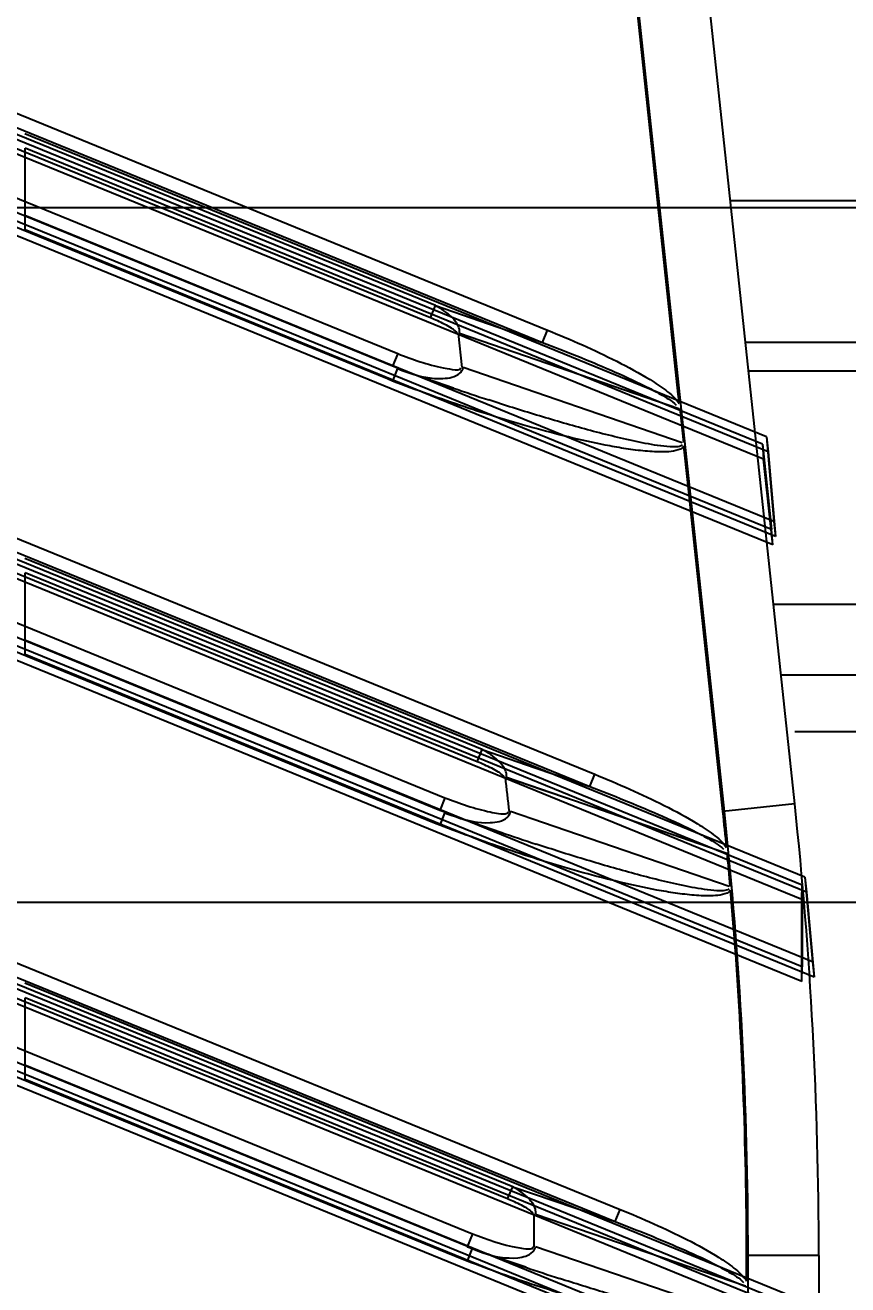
# Model space of a CAD drawing. Header units: millimetres. Extents: x -97344 to -49824, y -57049 to -40247.
# Drawn here: x -69789.28 to -69777.65, y -52793.2 to -52775.41 of the extents above; entities that cross this region are included whole.
import ezdxf

# ---------------------------------------------------------------- set-up
doc = ezdxf.new("R2010")
doc.units = ezdxf.units.MM
doc.header["$LTSCALE"] = 200
doc.header["$PDSIZE"] = -1
doc.linetypes.add('DOT_CENTER', pattern=[14, 12, -1, 0, -1])
for name, color, linetype in [('03___PRT_ALL_CURVES', 7, 'Continuous'), ('1', 7, 'Continuous'), ('DIM', 3, 'Continuous'), ('LAY0001', 7, 'Continuous'), ('LAY0002', 7, 'Continuous'), ('LAY0011', 7, 'Continuous')]:
    doc.layers.add(name, color=color, linetype=linetype)
doc.styles.add('TSSD_Dimension', font='tssdeng.shx', dxfattribs={"width": 0.7, "bigfont": 'hztxt.shx'})
doc.dimstyles.new('TSSD_20_20', dxfattribs={"dimtxt": 60, "dimasz": 20, "dimexe": 20, "dimexo": 50, "dimgap": 20, "dimtad": 1, "dimdec": 0, "dimzin": 0, "dimdsep": 46, "dimtxsty": 'TSSD_Dimension', "dimblk": 'ARCHTICK', "dimcen": 0, "dimdle": 20, "dimclrt": 7, "dimadec": 0, "dimazin": 0, "dimtfac": 1, "dimtdec": 0, "dimtix": 1, "dimtmove": 2, "dimatfit": 3, "dimfxl": 1, "dimtolj": 1, "dimtzin": 0, "dimarcsym": 0})

# ---------------------------------------------------------------- blocks, each defined once
blk = doc.blocks.new('Top1', base_point=(668.75, -75.52))
at = {"layer": '1', "color": 1, "linetype": 'DOT_CENTER'}
blk.add_line((433.189, 34.22), (404.827, 34.22), dxfattribs=at)
blk = doc.blocks.new('*U1521')
blk.add_blockref('Top1', (0, -50.114))
blk = doc.blocks.new('*U1522')
at = {"layer": 'DIM', "color": 0, "linetype": 'ByBlock', "lineweight": -2, "transparency": 16777216}
blk.add_blockref('*U1521', (0, 0), dxfattribs=at)
blk = doc.blocks.new('2250')
at = {"color": 7, "linetype": 'Continuous'}
for p, q in [((-45337.856, -64404.84), (-45577.425, -64404.84)), ((-45337.856, -64406.84), (-45577.211, -64406.84)), ((-45577.168, -64407.24), (-45337.931, -64407.24)), ((-45576.815, -64410.54), (-45438.201, -64410.54)), ((-45341.981, -64411.54), (-45576.708, -64411.54)), ((-45099.048, -64412.34), (-45576.514, -64412.34))]:
    blk.add_line(p, q, dxfattribs=at)
at = {"layer": '03___PRT_ALL_CURVES', "color": 7, "linetype": 'Continuous'}
for p, q in [((-45577.508, -64413.465), (-45579.019, -64399.34)), ((-45577.174, -64438.84), (-45577.174, -64419.739))]:
    blk.add_line(p, q, dxfattribs=at)
blk.add_arc((-45636.174, -64419.739), 59, 0, 6.10468, dxfattribs=at)
at = {"layer": 'LAY0001', "color": 7, "linetype": 'Continuous'}
for p, q in [((-45576.514, -64413.358), (-45578.235, -64397.268)), ((-45578.16, -64407.571), (-45579.04, -64399.34)), ((-45587.674, -64403.538), (-45580.009, -64406.667)), ((-45587.744, -64403.711), (-45580.079, -64406.84)), ((-45581.592, -64406.321), (-45587.603, -64403.867)), ((-45581.662, -64406.494), (-45587.674, -64404.04)), ((-45587.597, -64404.764), (-45582.124, -64406.999)), ((-45582.198, -64407.178), (-45587.6, -64404.972)), ((-45582.271, -64407.357), (-45587.674, -64405.151)), ((-45581.662, -64406.494), (-45581.592, -64406.321)), ((-45581.592, -64406.321), (-45580.079, -64406.84)), ((-45580.079, -64406.84), (-45580.009, -64406.667)), ((-45581.217, -64407.196), (-45581.269, -64406.713)), ((-45581.252, -64406.712), (-45578.154, -64407.775)), ((-45582.124, -64406.999), (-45582.198, -64407.178)), ((-45582.129, -64407.205), (-45582.199, -64407.386)), ((-45582.129, -64407.205), (-45582.198, -64407.177)), ((-45578.103, -64408.257), (-45581.201, -64407.195)), ((-45582.199, -64407.386), (-45582.271, -64407.357)), ((-45581.339, -64407.487), (-45581.965, -64407.272)), ((-45578.137, -64407.773), (-45578.085, -64408.256)), ((-45578.031, -64408.778), (-45578.081, -64408.305)), ((-45577.529, -64413.467), (-45578.031, -64408.778)), ((-45587.674, -64409.538), (-45579.339, -64412.94)), ((-45587.744, -64409.711), (-45579.409, -64413.114)), ((-45580.93, -64412.591), (-45587.603, -64409.867)), ((-45581.001, -64412.764), (-45587.674, -64410.04)), ((-45587.597, -64410.764), (-45581.458, -64413.271)), ((-45581.531, -64413.45), (-45587.6, -64410.972)), ((-45581.604, -64413.629), (-45587.674, -64411.151)), ((-45581.001, -64412.764), (-45580.93, -64412.591)), ((-45580.93, -64412.591), (-45580.184, -64412.848)), ((-45580.184, -64412.848), (-45579.671, -64413.024)), ((-45580.588, -64412.982), (-45579.625, -64413.313)), ((-45580.588, -64412.982), (-45580.115, -64413.145)), ((-45579.671, -64413.024), (-45579.409, -64413.114)), ((-45579.409, -64413.114), (-45579.339, -64412.94)), ((-45581.458, -64413.271), (-45581.531, -64413.45)), ((-45580.115, -64413.145), (-45579.625, -64413.313)), ((-45581.462, -64413.477), (-45581.531, -64413.45)), ((-45579.625, -64413.313), (-45577.486, -64414.048)), ((-45576.514, -64413.358), (-45577.529, -64413.467)), ((-45581.532, -64413.658), (-45581.604, -64413.629)), ((-45581.462, -64413.477), (-45581.532, -64413.658)), ((-45581.297, -64413.544), (-45580.669, -64413.76)), ((-45580.065, -64413.628), (-45580.531, -64413.468)), ((-45580.065, -64413.628), (-45580.531, -64413.468)), ((-45577.442, -64414.528), (-45580.065, -64413.628)), ((-45587.674, -64415.538), (-45578.982, -64419.086)), ((-45587.744, -64415.711), (-45579.053, -64419.259)), ((-45580.501, -64418.766), (-45587.603, -64415.867)), ((-45580.572, -64418.939), (-45587.674, -64416.04)), ((-45587.597, -64416.764), (-45581.067, -64419.43)), ((-45581.14, -64419.609), (-45587.6, -64416.972)), ((-45581.213, -64419.789), (-45587.674, -64417.151)), ((-45580.572, -64418.939), (-45580.501, -64418.766)), ((-45580.501, -64418.766), (-45579.053, -64419.259)), ((-45579.053, -64419.259), (-45578.982, -64419.086)), ((-45580.195, -64419.617), (-45580.195, -64419.155)), ((-45580.178, -64419.155), (-45577.211, -64420.165)), ((-45581.067, -64419.43), (-45581.143, -64419.615)), ((-45581.074, -64419.636), (-45581.144, -64419.816)), ((-45581.14, -64419.609), (-45581.143, -64419.615)), ((-45577.211, -64420.627), (-45580.178, -64419.617)), ((-45581.144, -64419.816), (-45581.213, -64419.788)), ((-45580.316, -64419.904), (-45580.916, -64419.7)), ((-45577.195, -64419.965), (-45577.195, -64419.739)), ((-45576.174, -64419.739), (-45577.195, -64419.739)), ((-45576.174, -64419.739), (-45576.174, -64437.84))]:
    blk.add_line(p, q, dxfattribs=at)
for points in [[(-45582.131, -64407.211), (-45582.064, -64407.236), (-45581.965, -64407.272)], [(-45581.465, -64413.483), (-45581.397, -64413.509), (-45581.297, -64413.544)], [(-45581.143, -64419.615), (-45581.113, -64419.627), (-45580.995, -64419.672), (-45580.916, -64419.7)]]:
    blk.add_lwpolyline(points, dxfattribs=at)
for centre, radius, start, end in [((-45569.814, -64373.872), 35.535, 249.7221, 251.0752), ((-45569.571, -64373.193), 36.256, 251.0616, 251.8945), ((-45583.928, -64408.221), 5.805, 5.1086, 6.4261), ((-45636.174, -64419.739), 55.979, 6.4303, 6.9305), ((-45636.174, -64419.739), 60, 0, 6.10468), ((-45569.108, -64380.06), 35.628, 249.7099, 251.0652), ((-45636.174, -64419.739), 58.979, 5.60631, 6.10468), ((-45568.955, -64379.64), 36.075, 251.0523, 251.8909), ((-45636.174, -64419.739), 58.98, 5.07018, 5.53908), ((-45693.457, -64424.563), 116.464, 4.68861, 4.91902), ((-45636.174, -64419.739), 58.979, 0, 4.56678), ((-45569.836, -64389.079), 32.557, 249.8078, 251.2229), ((-45569.615, -64388.455), 33.22, 251.2086, 252.0794), ((-45583.684, -64419.998), 6.489, 359.094, 0.293)]:
    blk.add_arc(centre, radius, start, end, dxfattribs=at)
for points in [[(-45581.367, -64406.479), (-45581.433, -64406.416), (-45581.511, -64406.364), (-45581.592, -64406.321)], [(-45581.297, -64406.561), (-45581.317, -64406.531), (-45581.341, -64406.504), (-45581.367, -64406.479)], [(-45581.252, -64406.712), (-45581.244, -64406.66), (-45581.267, -64406.604), (-45581.297, -64406.561)], [(-45582.124, -64406.999), (-45581.918, -64407.083), (-45581.704, -64407.154), (-45581.485, -64407.2)], [(-45581.248, -64407.276), (-45581.224, -64407.255), (-45581.206, -64407.225), (-45581.201, -64407.195)], [(-45581.965, -64407.272), (-45581.812, -64407.324), (-45581.647, -64407.359), (-45581.486, -64407.35)], [(-45581.486, -64407.35), (-45581.403, -64407.346), (-45581.31, -64407.331), (-45581.248, -64407.276)], [(-45580.704, -64412.749), (-45580.771, -64412.686), (-45580.849, -64412.635), (-45580.93, -64412.591)], [(-45580.633, -64412.832), (-45580.653, -64412.802), (-45580.678, -64412.774), (-45580.704, -64412.749)], [(-45580.588, -64412.982), (-45580.579, -64412.931), (-45580.603, -64412.875), (-45580.633, -64412.832)], [(-45581.458, -64413.271), (-45581.251, -64413.355), (-45581.036, -64413.427), (-45580.817, -64413.473)], [(-45581.297, -64413.544), (-45581.144, -64413.597), (-45580.98, -64413.631), (-45580.818, -64413.624)], [(-45580.818, -64413.624), (-45580.734, -64413.619), (-45580.641, -64413.605), (-45580.579, -64413.55)], [(-45580.579, -64413.55), (-45580.555, -64413.529), (-45580.537, -64413.499), (-45580.531, -64413.468)], [(-45580.297, -64418.91), (-45580.358, -64418.853), (-45580.428, -64418.806), (-45580.501, -64418.766)], [(-45581.067, -64419.43), (-45580.861, -64419.514), (-45580.647, -64419.585), (-45580.428, -64419.626)], [(-45580.916, -64419.7), (-45580.761, -64419.753), (-45580.592, -64419.786), (-45580.428, -64419.769)]]:
    blk.add_open_spline(points, degree=3, dxfattribs=at)
for points, knots in [([(-45581.285, -64406.715), (-45581.287, -64406.697), (-45581.32, -64406.67), (-45581.378, -64406.629), (-45581.494, -64406.567), (-45581.594, -64406.522), (-45581.662, -64406.494)], [0, 0, 0, 0, 0.12527, 0.2494, 0.499726, 1, 1, 1, 1]), ([(-45580.009, -64406.667), (-45579.843, -64406.734), (-45579.514, -64406.874), (-45579.028, -64407.103), (-45578.632, -64407.314), (-45578.336, -64407.512), (-45578.195, -64407.629), (-45578.146, -64407.704)], [0, 0, 0, 0, 0.250151, 0.500291, 0.750379, 0.875413, 1, 1, 1, 1]), ([(-45580.079, -64406.84), (-45579.917, -64406.902), (-45579.592, -64407.029), (-45579.11, -64407.231), (-45578.712, -64407.411), (-45578.406, -64407.574), (-45578.253, -64407.664), (-45578.191, -64407.725)], [0, 0, 0, 0, 0.250066, 0.500129, 0.750176, 0.875199, 1, 1, 1, 1]), ([(-45581.485, -64407.2), (-45581.443, -64407.209), (-45581.382, -64407.218), (-45581.229, -64407.24), (-45581.233, -64407.198)], [0, 0, 0, 0, 0.503674, 1, 1, 1, 1]), ([(-45578.081, -64408.305), (-45578.104, -64408.342), (-45578.199, -64408.375), (-45578.371, -64408.393), (-45578.597, -64408.382), (-45578.862, -64408.35), (-45579.214, -64408.29), (-45579.65, -64408.195), (-45580.168, -64408.061), (-45580.682, -64407.912), (-45581.362, -64407.695), (-45581.866, -64407.514), (-45582.199, -64407.386)], [0, 0, 0, 0, 0.030715, 0.061961, 0.124462, 0.186995, 0.249534, 0.374608, 0.499687, 0.624769, 0.749852, 1, 1, 1, 1]), ([(-45578.105, -64408.287), (-45578.123, -64408.31), (-45578.191, -64408.317), (-45578.304, -64408.316), (-45578.453, -64408.298), (-45578.626, -64408.268), (-45578.857, -64408.221), (-45579.144, -64408.153), (-45579.6, -64408.034), (-45580.165, -64407.869), (-45580.615, -64407.727), (-45580.839, -64407.654)], [0, 0, 0, 0, 0.030844, 0.062106, 0.124616, 0.187144, 0.249673, 0.374727, 0.499783, 0.74989, 1, 1, 1, 1]), ([(-45580.62, -64412.986), (-45580.622, -64412.968), (-45580.656, -64412.941), (-45580.714, -64412.899), (-45580.831, -64412.838), (-45580.932, -64412.793), (-45581.001, -64412.764)], [0, 0, 0, 0, 0.125263, 0.24942, 0.499736, 1, 1, 1, 1]), ([(-45579.339, -64412.94), (-45579.173, -64413.008), (-45578.844, -64413.148), (-45578.358, -64413.376), (-45577.963, -64413.588), (-45577.667, -64413.785), (-45577.526, -64413.902), (-45577.478, -64413.977)], [0, 0, 0, 0, 0.25015, 0.50029, 0.750377, 0.875412, 1, 1, 1, 1]), ([(-45579.409, -64413.114), (-45579.247, -64413.176), (-45578.922, -64413.303), (-45578.441, -64413.505), (-45578.043, -64413.684), (-45577.737, -64413.847), (-45577.584, -64413.937), (-45577.522, -64413.998)], [0, 0, 0, 0, 0.25007, 0.500135, 0.750184, 0.875207, 1, 1, 1, 1]), ([(-45580.817, -64413.473), (-45580.779, -64413.481), (-45580.702, -64413.493), (-45580.617, -64413.507), (-45580.58, -64413.491)], [0, 0, 0, 0, 0.495763, 1, 1, 1, 1]), ([(-45580.58, -64413.491), (-45580.575, -64413.489), (-45580.567, -64413.485), (-45580.563, -64413.476), (-45580.563, -64413.472)], [0, 0, 0, 0, 0.546257, 1, 1, 1, 1]), ([(-45577.421, -64414.576), (-45577.445, -64414.613), (-45577.539, -64414.646), (-45577.711, -64414.663), (-45577.937, -64414.653), (-45578.201, -64414.621), (-45578.553, -64414.562), (-45578.988, -64414.467), (-45579.505, -64414.333), (-45580.018, -64414.184), (-45580.697, -64413.967), (-45581.2, -64413.786), (-45581.532, -64413.658)], [0, 0, 0, 0, 0.030723, 0.061968, 0.124467, 0.187, 0.249539, 0.374611, 0.49969, 0.624771, 0.749853, 1, 1, 1, 1]), ([(-45577.445, -64414.558), (-45577.464, -64414.58), (-45577.53, -64414.587), (-45577.643, -64414.586), (-45577.791, -64414.569), (-45577.964, -64414.539), (-45578.194, -64414.492), (-45578.48, -64414.425), (-45578.934, -64414.306), (-45579.497, -64414.142), (-45579.945, -64414.001), (-45580.168, -64413.928)], [0, 0, 0, 0, 0.030918, 0.062138, 0.124647, 0.187172, 0.249698, 0.374746, 0.499798, 0.749896, 1, 1, 1, 1]), ([(-45580.211, -64419.155), (-45580.211, -64419.137), (-45580.243, -64419.11), (-45580.298, -64419.07), (-45580.409, -64419.009), (-45580.506, -64418.966), (-45580.572, -64418.939)], [0, 0, 0, 0, 0.125322, 0.24925, 0.499648, 1, 1, 1, 1]), ([(-45580.178, -64419.155), (-45580.173, -64419.132), (-45580.18, -64419.035), (-45580.246, -64418.958), (-45580.297, -64418.91)], [0, 0, 0, 0, 0.25542, 1, 1, 1, 1]), ([(-45578.982, -64419.086), (-45578.822, -64419.151), (-45578.504, -64419.287), (-45578.036, -64419.508), (-45577.655, -64419.715), (-45577.372, -64419.909), (-45577.238, -64420.026), (-45577.195, -64420.101)], [0, 0, 0, 0, 0.250194, 0.500377, 0.750499, 0.875548, 1, 1, 1, 1]), ([(-45579.053, -64419.259), (-45578.896, -64419.319), (-45578.584, -64419.441), (-45578.12, -64419.636), (-45577.737, -64419.81), (-45577.444, -64419.969), (-45577.296, -64420.056), (-45577.239, -64420.117)], [0, 0, 0, 0, 0.250074, 0.500145, 0.750198, 0.875224, 1, 1, 1, 1]), ([(-45580.428, -64419.626), (-45580.392, -64419.633), (-45580.336, -64419.639), (-45580.211, -64419.653), (-45580.211, -64419.617)], [0, 0, 0, 0, 0.51035, 1, 1, 1, 1]), ([(-45580.428, -64419.769), (-45580.353, -64419.761), (-45580.239, -64419.736), (-45580.184, -64419.643), (-45580.178, -64419.617)], [0, 0, 0, 0, 0.741836, 1, 1, 1, 1]), ([(-45577.195, -64420.676), (-45577.22, -64420.71), (-45577.308, -64420.741), (-45577.474, -64420.76), (-45577.69, -64420.753), (-45577.944, -64420.725), (-45578.282, -64420.671), (-45578.7, -64420.583), (-45579.363, -64420.416), (-45580.181, -64420.169), (-45580.825, -64419.939), (-45581.144, -64419.816)], [0, 0, 0, 0, 0.030785, 0.062026, 0.124524, 0.187054, 0.249591, 0.374658, 0.499732, 0.749864, 1, 1, 1, 1]), ([(-45577.219, -64420.655), (-45577.239, -64420.674), (-45577.3, -64420.682), (-45577.41, -64420.682), (-45577.552, -64420.666), (-45577.718, -64420.639), (-45577.939, -64420.596), (-45578.214, -64420.533), (-45578.651, -64420.421), (-45579.192, -64420.266), (-45579.623, -64420.132), (-45579.837, -64420.063)], [0, 0, 0, 0, 0.031004, 0.06225, 0.124751, 0.187269, 0.249789, 0.374824, 0.499861, 0.749929, 1, 1, 1, 1])]:
    blk.add_open_spline(points, degree=3, knots=knots, dxfattribs=at)
at = {"layer": 'LAY0002', "color": 7, "linetype": 'Continuous'}
for p, q in [((-45576.972, -64408.276), (-45587.71, -64403.893)), ((-45576.914, -64408.172), (-45587.397, -64403.893)), ((-45576.955, -64408.49), (-45587.715, -64404.097)), ((-45587.391, -64405.251), (-45587.391, -64404.097)), ((-45576.89, -64408.384), (-45587.391, -64404.097)), ((-45576.843, -64409.484), (-45587.71, -64405.047)), ((-45576.809, -64409.37), (-45587.397, -64405.047)), ((-45576.825, -64409.698), (-45587.715, -64405.251)), ((-45576.785, -64409.582), (-45587.391, -64405.251)), ((-45576.972, -64408.276), (-45576.843, -64409.484)), ((-45576.972, -64408.276), (-45576.955, -64408.49)), ((-45576.914, -64408.172), (-45576.809, -64409.37)), ((-45576.914, -64408.172), (-45576.89, -64408.384)), ((-45576.89, -64408.384), (-45576.785, -64409.582)), ((-45576.825, -64409.698), (-45576.955, -64408.49)), ((-45576.825, -64409.698), (-45576.843, -64409.484)), ((-45576.809, -64409.37), (-45576.785, -64409.582)), ((-45576.408, -64414.507), (-45587.71, -64409.893)), ((-45576.369, -64414.395), (-45587.397, -64409.893)), ((-45576.413, -64414.711), (-45587.715, -64410.097)), ((-45587.391, -64411.251), (-45587.391, -64410.097)), ((-45576.346, -64414.606), (-45587.391, -64410.097)), ((-45576.408, -64415.662), (-45587.71, -64411.047)), ((-45576.265, -64415.592), (-45587.397, -64411.047)), ((-45576.413, -64415.866), (-45587.715, -64411.251)), ((-45576.241, -64415.804), (-45587.391, -64411.251)), ((-45576.413, -64414.711), (-45576.408, -64414.507)), ((-45576.408, -64414.507), (-45576.408, -64415.662)), ((-45576.369, -64414.395), (-45576.265, -64415.592)), ((-45576.369, -64414.395), (-45576.346, -64414.606)), ((-45576.346, -64414.606), (-45576.241, -64415.804)), ((-45587.781, -64414.748), (-45569.781, -64414.748)), ((-45576.413, -64415.866), (-45576.413, -64414.711)), ((-45576.265, -64415.592), (-45576.241, -64415.804)), ((-45576.413, -64415.866), (-45576.408, -64415.662)), ((-45576.408, -64420.507), (-45587.71, -64415.893)), ((-45576.094, -64420.507), (-45587.397, -64415.893)), ((-45576.413, -64420.711), (-45587.715, -64416.097)), ((-45587.391, -64417.251), (-45587.391, -64416.097)), ((-45576.089, -64420.711), (-45587.391, -64416.097)), ((-45576.408, -64421.662), (-45587.71, -64417.047)), ((-45576.094, -64421.662), (-45587.397, -64417.047)), ((-45576.413, -64421.866), (-45587.715, -64417.251)), ((-45576.089, -64421.866), (-45587.391, -64417.251))]:
    blk.add_line(p, q, dxfattribs=at)
at = {"layer": 'LAY0011', "color": 7, "linetype": 'Continuous'}
blk.add_line((-45098.35, -64406.84), (-45577.211, -64406.84), dxfattribs=at)
blk = doc.blocks.new('*U1514')
at = {"layer": 'DIM', "color": 3}
blk.add_blockref('2250', (45347.11, 64440.647), dxfattribs=at)
blk = doc.blocks.new('*U1516')
at = {"layer": 'DIM', "color": 0, "linetype": 'ByBlock', "lineweight": -2, "transparency": 16777216}
blk.add_blockref('*U1514', (0, 0), dxfattribs=at)
blk = doc.blocks.new('_ArchTick')
at = {"color": 0, "linetype": 'ByBlock', "const_width": 0.5}
blk.add_lwpolyline([(-0.70711, -0.70711), (0.70711, 0.70711)], dxfattribs=at)
blk = doc.blocks.new('*D1537')
at = {"layer": 'Defpoints', "color": 0, "transparency": 16777216}
for p in [(-70012.084, -52777.889), (-69774.572, -52777.889), (-69539.665, -53430.314)]:
    blk.add_point(p, dxfattribs=at)
at = {"layer": 'DIM', "color": 0, "lineweight": -2, "transparency": 16777216}
for p, q in [((-70012.084, -53450.314), (-70012.084, -52757.889)), ((-69824.572, -52777.889), (-70032.084, -52777.889)), ((-69589.665, -53430.314), (-70032.084, -53430.314))]:
    blk.add_line(p, q, dxfattribs=at)
at = {"layer": 'DIM', "color": 0, "lineweight": -2, "transparency": 16777216, "xscale": 20, "yscale": 20, "zscale": 20}
for p, rotation in [((-70012.084, -52777.889), 90), ((-70012.084, -53430.314), 270)]:
    blk.add_blockref('_ArchTick', p, dxfattribs=dict(at, rotation=rotation))
at = {"layer": 'DIM', "color": 7, "transparency": 16777216, "insert": (-70062.084, -53104.101), "char_height": 60, "attachment_point": 5, "rotation": 90, "style": 'TSSD_Dimension'}
blk.add_mtext('\\A1;652', dxfattribs=at)

msp = doc.modelspace()

# ---------------------------------------------------------------- block references
at = {"layer": 'DIM', "color": 3}
for name, p in [('*U1522', (-69539.665, -52837.614)), ('*U1516', (-69548.994, -52813.697))]:
    msp.add_blockref(name, p, dxfattribs=at)

# ---------------------------------------------------------------- dimensions: what is measured, and where the dimension line sits
dim = msp.add_linear_dim(base=(-70012.084, -52777.889), p1=(-69539.665, -53430.314), p2=(-69774.572, -52777.889), angle=90, dimstyle='TSSD_20_20', dxfattribs=at)
dim.commit()
dim.dimension.update_dxf_attribs({"geometry": '*D1537', "text_midpoint": (-70062.084, -53104.101)})

doc.saveas('drawing.dxf')
